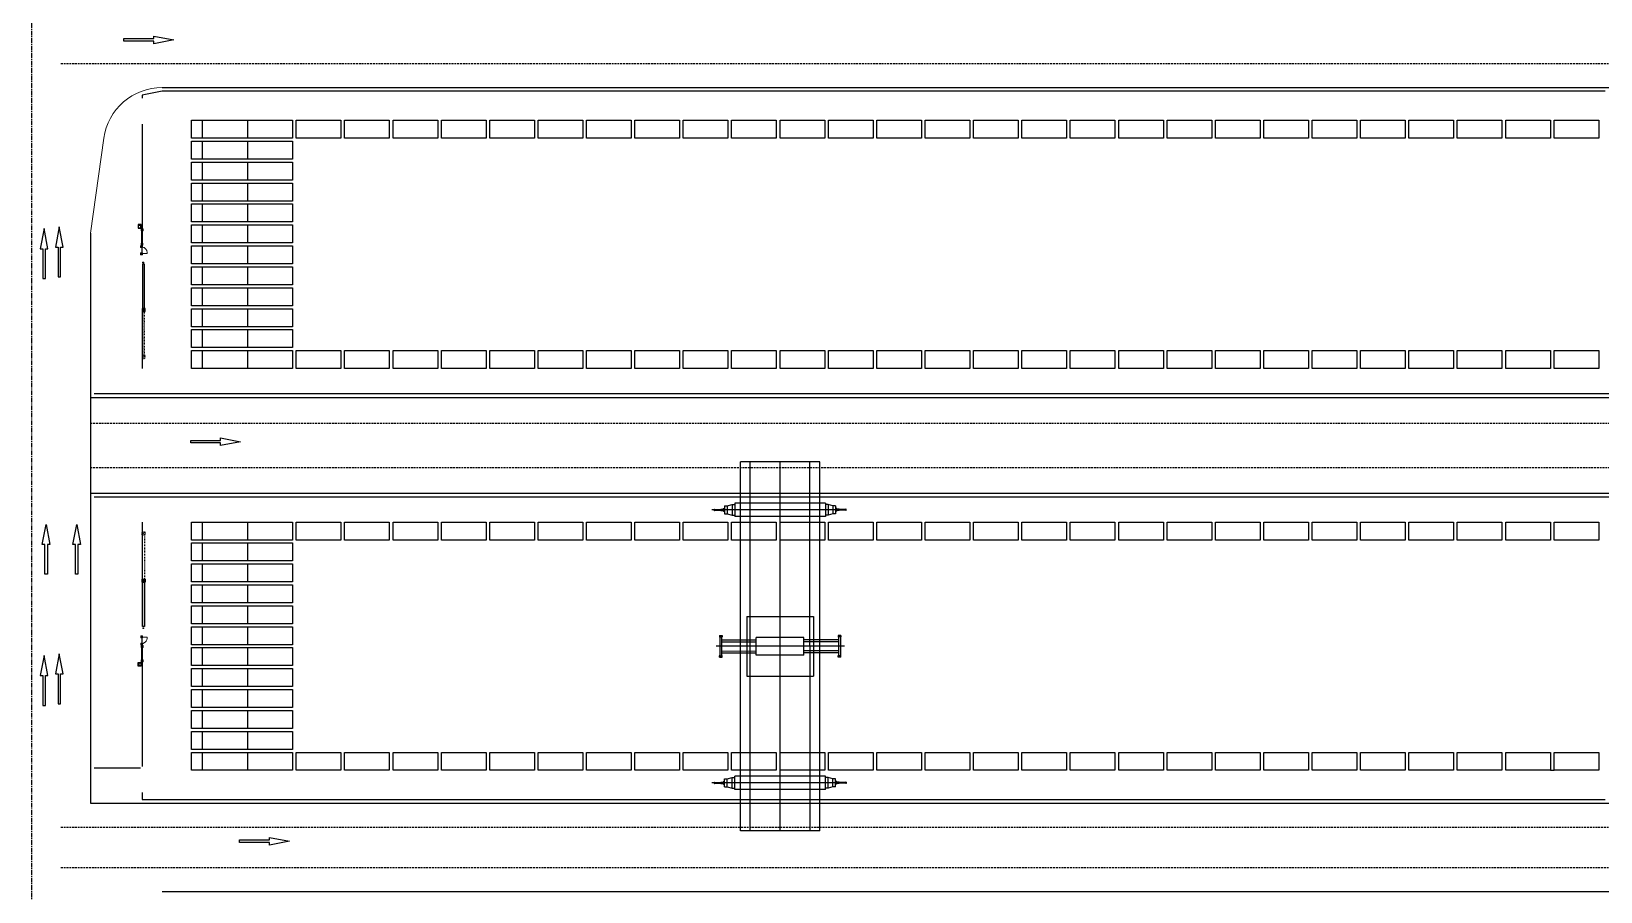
# Model space of a CAD drawing. Header units: millimetres. Extents: x -582 to 479, y -622 to 401.
# Drawn here: x -185.4 to 27.3, y -232.7 to -116.1 of the extents above; entities that cross this region are included whole.
import ezdxf

# ---------------------------------------------------------------- set-up
doc = ezdxf.new("R2010")
doc.units = ezdxf.units.MM
for name, pattern in [('CENTER', [50.8, 31.75, -6.35, 6.35, -6.35]), ('DASH', [0.35, 0.25, -0.1]), ('DASHED', [19.05, 12.7, -6.35]), ('HIDDEN2', [0.1875, 0.125, -0.0625])]:
    doc.linetypes.add(name, pattern=pattern)
for name, color, linetype in [('0000-佛渡-征地范围红线 核减后', 7, 'Continuous'), ('0001-佛渡-工艺-方案一-围网', 40, 'Continuous'), ('0001-佛渡-工艺-方案一-围网(内集卡一侧新增）', 40, 'Continuous'), ('0001-佛渡-工艺-方案一-设备', 40, 'Continuous'), ('0001-佛渡-平面-方案一 临时横二路', 6, 'Continuous'), ('0001-佛渡-平面-方案一道路中心线', 11, 'Continuous'), ('0001-佛渡-平面-方案一道路边界', 7, 'Continuous'), ('ECT', 1, 'Continuous'), ('ICT', 3, 'Continuous'), ('SLOT', 115, 'Continuous'), ('TX-箱区维修及人行门禁', 5, 'Continuous'), ('构造线', 131, 'Continuous')]:
    doc.layers.add(name, color=color, linetype=linetype)
doc.linetypes.add('FENCELINE2', pattern='A,0.25,-0.1,[132,ltypeshp.shx,S=0.1,R=0,X=-0.1,Y=0],-0.1,1', length=1.45)

# ---------------------------------------------------------------- blocks, each defined once
blk = doc.blocks.new('箱区维修人行通道及伸缩门')
h = blk.add_hatch(color=8)
h.dxf.hatch_style = 1
h.paths.add_polyline_path([(504133.76, 3299633.85), (504137.88, 3299629.48), (504137.69, 3299629.31), (504133.58, 3299633.68)])
h = blk.add_hatch(color=8)
h.dxf.hatch_style = 1
h.paths.add_polyline_path([(504137.64, 3299629.26), (504137.93, 3299629.53), (504138.2, 3299629.24), (504137.91, 3299628.97)])
at = {"color": 8}
for p, q in [((504138.2, 3299629.24, 0), (504137.64, 3299629.26, 0)), ((504137.91, 3299628.97, 0), (504137.93, 3299629.53, 0))]:
    blk.add_line(p, q, dxfattribs=at)
at = {"color": 8, "linetype": 'DASH', "ltscale": 0.1}
for p, q in [((504142.02, 3299624.6, 0), (504142.59, 3299624.58, 0)), ((504142.3, 3299624.31, 0), (504142.32, 3299624.87, 0))]:
    blk.add_line(p, q, dxfattribs=at)
at = {"color": 8, "elevation": 0}
for points in [[(504133.76, 3299633.85), (504137.88, 3299629.48), (504137.69, 3299629.31), (504133.58, 3299633.68)], [(504137.64, 3299629.26), (504137.93, 3299629.53), (504138.2, 3299629.24), (504137.91, 3299628.97)]]:
    blk.add_lwpolyline(points, close=True, dxfattribs=at)
at = {"color": 8, "linetype": 'DASH', "ltscale": 0.1, "elevation": 0}
for points in [[(504138.15, 3299629.19), (504142.26, 3299624.82), (504142.08, 3299624.65), (504137.97, 3299629.02)], [(504142.02, 3299624.6), (504142.32, 3299624.87), (504142.59, 3299624.58), (504142.3, 3299624.31)]]:
    blk.add_lwpolyline(points, close=True, dxfattribs=at)
blk = doc.blocks.new('YC')
at = {"color": 40, "extrusion": (0.019869, 3.07925e-06, 0.999803)}
for p, q in [((2952.72, -614.5, 0.27), (2952.72, -564.5, 0.27)), ((2963.46, -564.5, 0.06), (2952.72, -564.5, 0.27)), ((2954.03, -614.5, 0.25), (2954.03, -564.5, 0.25)), ((2958.09, -614.5, 0.17), (2958.09, -564.5, 0.17)), ((2962.15, -614.5, 0.09), (2962.14, -564.5, 0.09)), ((2963.46, -614.5, 0.06), (2963.46, -564.5, 0.06)), ((2967.11, -571, -0.01), (2948.84, -571, 0.35)), ((2949.08, -571, 0.35), (2949.15, -571, 0.34)), ((2949.14, -571.08, 0.34), (2949.14, -570.92, 0.34)), ((2949.14, -570.92, 0.34), (2949.18, -570.92, 0.34)), ((2949.14, -570.92, 0.34), (2949.14, -570.92, 0.34)), ((2949.14, -571.08, 0.34), (2949.14, -570.92, 0.34)), ((2949.14, -571.08, 0.34), (2949.18, -571.08, 0.34)), ((2949.14, -571.08, 0.34), (2949.14, -571.08, 0.34)), ((2949.18, -571.08, 0.34), (2949.18, -570.92, 0.34)), ((2949.18, -570.94, 0.34), (2950.16, -570.94, 0.32)), ((2949.18, -571.06, 0.34), (2950.16, -571.06, 0.32)), ((2950.07, -570.92, 0.33), (2950.08, -570.92, 0.33)), ((2950.07, -571.08, 0.33), (2950.07, -570.92, 0.33)), ((2950.07, -571.08, 0.33), (2950.08, -571.08, 0.33)), ((2950.08, -570.92, 0.33), (2950.12, -570.92, 0.32)), ((2950.08, -571.08, 0.33), (2950.08, -570.92, 0.33)), ((2950.08, -571.08, 0.33), (2950.12, -571.08, 0.32)), ((2950.12, -571.08, 0.32), (2950.12, -570.92, 0.32)), ((2950.16, -571.1, 0.32), (2950.16, -570.91, 0.32)), ((2950.29, -570.9, 0.32), (2950.41, -570.88, 0.32)), ((2950.29, -571.1, 0.32), (2950.29, -570.9, 0.32)), ((2950.29, -571.1, 0.32), (2950.41, -571.12, 0.32)), ((2950.37, -570.88, 0.32), (2950.46, -570.88, 0.32)), ((2950.37, -571.13, 0.32), (2950.46, -571.13, 0.32)), ((2950.38, -571.13, 0.32), (2950.47, -571.13, 0.32)), ((2950.4, -570.85, 0.32), (2950.39, -570.85, 0.32)), ((2950.39, -570.86, 0.32), (2950.39, -570.89, 0.32)), ((2950.4, -570.86, 0.32), (2950.39, -570.86, 0.32)), ((2950.4, -570.89, 0.32), (2950.39, -570.89, 0.32)), ((2950.4, -570.9, 0.32), (2950.39, -570.9, 0.32)), ((2950.4, -571.1, 0.32), (2950.39, -571.1, 0.32)), ((2950.4, -571.11, 0.32), (2950.39, -571.11, 0.32)), ((2950.39, -571.14, 0.32), (2950.39, -571.11, 0.32)), ((2950.4, -571.14, 0.32), (2950.39, -571.14, 0.32)), ((2950.4, -571.15, 0.32), (2950.39, -571.15, 0.32)), ((2950.4, -570.85, 0.32), (2950.4, -570.9, 0.32)), ((2950.41, -570.86, 0.32), (2950.4, -570.86, 0.32)), ((2950.41, -570.9, 0.32), (2950.4, -570.9, 0.32)), ((2950.4, -571.15, 0.32), (2950.4, -571.1, 0.32)), ((2950.41, -571.11, 0.32), (2950.4, -571.11, 0.32)), ((2950.41, -571.15, 0.32), (2950.4, -571.15, 0.32)), ((2950.41, -570.84, 0.32), (2950.41, -571, 0.32)), ((2950.41, -570.84, 0.32), (2950.43, -570.84, 0.32)), ((2950.41, -570.86, 0.32), (2950.41, -570.9, 0.32)), ((2950.41, -571.16, 0.32), (2950.41, -571, 0.32)), ((2950.41, -571.15, 0.32), (2950.41, -571.11, 0.32)), ((2950.41, -571.16, 0.32), (2950.43, -571.16, 0.32)), ((2950.43, -570.82, 0.32), (2950.47, -570.82, 0.32)), ((2950.43, -571.19, 0.32), (2950.43, -570.82, 0.32)), ((2950.43, -570.84, 0.32), (2950.43, -571, 0.32)), ((2950.43, -571.16, 0.32), (2950.43, -571, 0.32)), ((2950.43, -571.19, 0.32), (2950.47, -571.19, 0.32)), ((2950.47, -571.19, 0.32), (2950.47, -570.82, 0.32)), ((2950.57, -570.46, 0.32), (2950.93, -570.46, 0.31)), ((2950.57, -570.46, 0.32), (2950.57, -571.54, 0.32)), ((2950.57, -571.54, 0.32), (2950.93, -571.54, 0.31)), ((2950.93, -570.46, 0.31), (2951.58, -570.28, 0.3)), ((2950.93, -570.46, 0.31), (2950.93, -571.54, 0.31)), ((2950.93, -571.54, 0.31), (2951.58, -571.72, 0.3)), ((2951.58, -570.28, 0.3), (2951.94, -570.28, 0.29)), ((2951.58, -570.28, 0.3), (2951.58, -571.72, 0.3)), ((2951.58, -571.72, 0.3), (2951.94, -571.72, 0.29)), ((2964.23, -570.1, 0.04), (2951.94, -570.11, 0.29)), ((2951.94, -570.11, 0.29), (2951.94, -571.9, 0.29)), ((2964.23, -571.9, 0.04), (2951.94, -571.9, 0.29)), ((2964.23, -570.1, 0.04), (2964.23, -571.9, 0.04)), ((2964.59, -570.28, 0.04), (2964.23, -570.28, 0.04)), ((2964.59, -571.72, 0.04), (2964.23, -571.72, 0.04)), ((2965.25, -570.46, 0.02), (2964.59, -570.28, 0.04)), ((2964.59, -570.28, 0.04), (2964.59, -571.72, 0.04)), ((2965.25, -571.54, 0.02), (2964.59, -571.72, 0.04)), ((2965.6, -570.46, 0.02), (2965.25, -570.46, 0.02)), ((2965.25, -570.46, 0.02), (2965.25, -571.54, 0.02)), ((2965.6, -571.54, 0.02), (2965.25, -571.54, 0.02)), ((2965.6, -570.46, 0.02), (2965.6, -571.54, 0.02)), ((2965.74, -570.82, 0.01), (2965.71, -570.82, 0.01)), ((2965.71, -571.19, 0.01), (2965.71, -570.82, 0.01)), ((2965.79, -571.13, 0.01), (2965.71, -571.13, 0.01)), ((2965.74, -571.19, 0.01), (2965.71, -571.19, 0.01)), ((2965.8, -570.87, 0.01), (2965.72, -570.87, 0.01)), ((2965.8, -571.13, 0.01), (2965.72, -571.13, 0.01)), ((2965.74, -571.19, 0.01), (2965.74, -570.82, 0.01)), ((2965.74, -570.84, 0.01), (2965.74, -571, 0.01)), ((2965.77, -570.84, 0.01), (2965.74, -570.84, 0.01)), ((2965.74, -571.16, 0.01), (2965.74, -571, 0.01)), ((2965.77, -571.16, 0.01), (2965.74, -571.16, 0.01)), ((2965.77, -570.84, 0.01), (2965.77, -571, 0.01)), ((2965.77, -570.85, 0.01), (2965.77, -570.85, 0.01)), ((2965.77, -570.85, 0.01), (2965.77, -570.9, 0.01)), ((2965.77, -570.85, 0.01), (2965.79, -570.85, 0.01)), ((2965.77, -570.85, 0.01), (2965.77, -570.89, 0.01)), ((2965.77, -570.86, 0.01), (2965.79, -570.86, 0.01)), ((2965.88, -570.9, 0.01), (2965.77, -570.88, 0.01)), ((2965.77, -570.89, 0.01), (2965.77, -570.89, 0.01)), ((2965.77, -570.89, 0.01), (2965.79, -570.89, 0.01)), ((2965.77, -570.9, 0.01), (2965.79, -570.9, 0.01)), ((2965.77, -571.16, 0.01), (2965.77, -571, 0.01)), ((2965.77, -571.1, 0.01), (2965.79, -571.1, 0.01)), ((2965.77, -571.15, 0.01), (2965.77, -571.1, 0.01)), ((2965.88, -571.1, 0.01), (2965.77, -571.12, 0.01)), ((2965.77, -571.15, 0.01), (2965.77, -571.11, 0.01)), ((2965.77, -571.11, 0.01), (2965.79, -571.11, 0.01)), ((2965.77, -571.11, 0.01), (2965.77, -571.11, 0.01)), ((2965.77, -571.14, 0.01), (2965.79, -571.14, 0.01)), ((2965.77, -571.15, 0.01), (2965.79, -571.15, 0.01)), ((2965.77, -571.15, 0.01), (2965.77, -571.15, 0.01)), ((2965.79, -570.86, 0.01), (2965.79, -570.89, 0.01)), ((2965.79, -571.14, 0.01), (2965.79, -571.11, 0.01)), ((2965.88, -571.1, 0.01), (2965.88, -570.9, 0.01)), ((2966.02, -571.09, 0.01), (2966.02, -570.91, 0.01)), ((2967, -570.94, -0.01), (2966.02, -570.94, 0.01)), ((2967, -571.06, -0.01), (2966.02, -571.06, 0.01)), ((2966.06, -571.08, 0.01), (2966.06, -570.92, 0.01)), ((2966.1, -570.92, 0.01), (2966.06, -570.92, 0.01)), ((2966.1, -571.08, 0.01), (2966.06, -571.08, 0.01)), ((2966.1, -570.92, 0.01), (2966.1, -570.92, 0.01)), ((2966.1, -571.08, 0.01), (2966.1, -570.92, 0.01)), ((2966.1, -571.08, 0.01), (2966.1, -570.92, 0.01)), ((2966.1, -571.08, 0.01), (2966.1, -571.08, 0.01)), ((2967, -571.08, -0.01), (2967, -570.92, -0.01)), ((2967.03, -570.92, -0.01), (2967, -570.92, -0.01)), ((2967.03, -571.08, -0.01), (2967, -571.08, -0.01)), ((2967.04, -570.92, -0.01), (2967.03, -570.92, -0.01)), ((2967.03, -571.08, -0.01), (2967.03, -570.92, -0.01)), ((2967.04, -571.08, -0.01), (2967.03, -571.08, -0.01)), ((2967.04, -571.08, -0.01), (2967.04, -570.92, -0.01)), ((2953.57, -585.46, 0.26), (2953.57, -593.54, 0.26)), ((2953.57, -585.46, 0.26), (2962.6, -585.46, 0.08)), ((2962.6, -585.46, 0.08), (2962.6, -593.54, 0.08)), ((2949.86, -588.05, 0.33), (2950.22, -588.05, 0.32)), ((2949.86, -588.05, 0.33), (2949.86, -588.22, 0.33)), ((2949.86, -588.22, 0.33), (2949.91, -588.3, 0.33)), ((2949.91, -588.05, 0.33), (2949.91, -590.96, 0.33)), ((2949.91, -588.22, 0.33), (2950.17, -588.22, 0.32)), ((2950.17, -588.05, 0.32), (2950.17, -590.96, 0.32)), ((2950.22, -588.22, 0.32), (2950.17, -588.3, 0.32)), ((2950.17, -588.63, 0.32), (2954.87, -588.63, 0.23)), ((2950.17, -588.87, 0.32), (2954.87, -588.87, 0.23)), ((2950.22, -588.05, 0.32), (2950.22, -588.22, 0.32)), ((2954.87, -590.7, 0.23), (2954.87, -588.3, 0.23)), ((2961.31, -588.3, 0.1), (2954.87, -588.3, 0.23)), ((2961.31, -590.7, 0.1), (2961.31, -588.3, 0.1)), ((2966.01, -588.63, 0.01), (2961.31, -588.63, 0.1)), ((2966.01, -588.87, 0.01), (2961.31, -588.87, 0.1)), ((2966.32, -588.04, 0), (2965.96, -588.04, 0.01)), ((2965.96, -588.04, 0.01), (2965.96, -588.22, 0.01)), ((2965.96, -588.22, 0.01), (2966.01, -588.3, 0.01)), ((2966.01, -588.04, 0.01), (2966.01, -590.96, 0.01)), ((2966.27, -588.22, 0), (2966.01, -588.22, 0.01)), ((2966.27, -588.04, 0), (2966.27, -590.96, 0)), ((2966.32, -588.22, 0), (2966.27, -588.3, 0)), ((2966.32, -588.04, 0), (2966.32, -588.22, 0)), ((2966.83, -589.5, -0.01), (2949.42, -589.5, 0.34)), ((2949.86, -590.78, 0.33), (2949.91, -590.7, 0.33)), ((2949.86, -590.96, 0.33), (2949.86, -590.78, 0.33)), ((2949.86, -590.96, 0.33), (2950.22, -590.96, 0.32)), ((2949.91, -590.78, 0.33), (2950.17, -590.78, 0.32)), ((2950.17, -590.14, 0.32), (2954.87, -590.13, 0.23)), ((2950.17, -590.37, 0.32), (2954.87, -590.37, 0.23)), ((2950.22, -590.78, 0.32), (2950.17, -590.7, 0.32)), ((2950.22, -590.96, 0.32), (2950.22, -590.78, 0.32)), ((2963.04, -589.5, 0.07), (2953.14, -589.5, 0.26)), ((2961.31, -590.7, 0.1), (2954.87, -590.7, 0.23)), ((2966.01, -590.13, 0.01), (2961.31, -590.13, 0.1)), ((2966.01, -590.37, 0.01), (2961.31, -590.37, 0.1)), ((2965.96, -590.78, 0.01), (2966.01, -590.7, 0.01)), ((2965.96, -590.96, 0.01), (2965.96, -590.78, 0.01)), ((2966.32, -590.96, 0), (2965.96, -590.96, 0.01)), ((2966.27, -590.78, 0), (2966.01, -590.78, 0.01)), ((2966.32, -590.78, 0), (2966.27, -590.7, 0)), ((2966.32, -590.96, 0), (2966.32, -590.78, 0)), ((2953.57, -593.54, 0.26), (2962.6, -593.54, 0.08)), ((2967.11, -608, -0.01), (2948.84, -608, 0.35)), ((2949.09, -608, 0.35), (2949.16, -608, 0.34)), ((2949.14, -607.92, 0.34), (2949.14, -608.08, 0.34)), ((2949.14, -607.92, 0.34), (2949.15, -607.92, 0.34)), ((2949.14, -608.08, 0.34), (2949.15, -608.08, 0.34)), ((2949.15, -607.92, 0.34), (2949.18, -607.92, 0.34)), ((2949.15, -607.92, 0.34), (2949.15, -608.08, 0.34)), ((2949.15, -608.08, 0.34), (2949.18, -608.08, 0.34)), ((2949.18, -607.92, 0.34), (2949.18, -608.08, 0.34)), ((2949.18, -607.94, 0.34), (2950.16, -607.94, 0.32)), ((2949.18, -608.06, 0.34), (2950.16, -608.06, 0.32)), ((2950.08, -607.92, 0.33), (2950.12, -607.92, 0.32)), ((2950.08, -607.92, 0.33), (2950.08, -607.92, 0.33)), ((2950.08, -607.92, 0.33), (2950.08, -608.08, 0.33)), ((2950.08, -607.92, 0.33), (2950.08, -608.08, 0.33)), ((2950.08, -608.08, 0.33), (2950.12, -608.08, 0.32)), ((2950.08, -608.08, 0.33), (2950.08, -608.08, 0.33)), ((2950.12, -607.92, 0.32), (2950.12, -608.08, 0.32)), ((2950.16, -607.91, 0.32), (2950.16, -608.1, 0.32)), ((2950.3, -607.9, 0.32), (2950.41, -607.88, 0.32)), ((2950.3, -607.9, 0.32), (2950.3, -608.1, 0.32)), ((2950.3, -608.1, 0.32), (2950.41, -608.12, 0.32)), ((2950.38, -607.88, 0.32), (2950.46, -607.88, 0.32)), ((2950.38, -608.13, 0.32), (2950.46, -608.13, 0.32)), ((2950.41, -607.85, 0.32), (2950.39, -607.85, 0.32)), ((2950.41, -607.86, 0.32), (2950.39, -607.86, 0.32)), ((2950.39, -607.86, 0.32), (2950.39, -607.89, 0.32)), ((2950.39, -607.88, 0.32), (2950.47, -607.88, 0.32)), ((2950.41, -607.89, 0.32), (2950.39, -607.89, 0.32)), ((2950.41, -607.9, 0.32), (2950.39, -607.9, 0.32)), ((2950.41, -608.1, 0.32), (2950.39, -608.1, 0.32)), ((2950.39, -608.14, 0.32), (2950.39, -608.11, 0.32)), ((2950.41, -608.11, 0.32), (2950.39, -608.11, 0.32)), ((2950.41, -608.14, 0.32), (2950.39, -608.14, 0.32)), ((2950.41, -608.15, 0.32), (2950.39, -608.15, 0.32)), ((2950.41, -607.84, 0.32), (2950.43, -607.84, 0.32)), ((2950.41, -607.84, 0.32), (2950.41, -608, 0.32)), ((2950.41, -607.85, 0.32), (2950.41, -607.9, 0.32)), ((2950.41, -607.86, 0.32), (2950.41, -607.9, 0.32)), ((2950.41, -607.86, 0.32), (2950.41, -607.86, 0.32)), ((2950.41, -607.9, 0.32), (2950.41, -607.9, 0.32)), ((2950.41, -608.16, 0.32), (2950.41, -608, 0.32)), ((2950.41, -608.15, 0.32), (2950.41, -608.1, 0.32)), ((2950.41, -608.11, 0.32), (2950.41, -608.11, 0.32)), ((2950.41, -608.15, 0.32), (2950.41, -608.11, 0.32)), ((2950.41, -608.15, 0.32), (2950.41, -608.15, 0.32)), ((2950.41, -608.16, 0.32), (2950.43, -608.16, 0.32)), ((2950.43, -607.82, 0.32), (2950.47, -607.82, 0.32)), ((2950.43, -607.82, 0.32), (2950.43, -608.19, 0.32)), ((2950.43, -607.84, 0.32), (2950.43, -608, 0.32)), ((2950.43, -608.16, 0.32), (2950.43, -608, 0.32)), ((2950.43, -608.19, 0.32), (2950.47, -608.19, 0.32)), ((2950.47, -607.82, 0.32), (2950.47, -608.19, 0.32)), ((2950.57, -607.46, 0.32), (2950.93, -607.46, 0.31)), ((2950.57, -608.54, 0.32), (2950.57, -607.46, 0.32)), ((2950.93, -607.46, 0.31), (2951.59, -607.28, 0.3)), ((2950.93, -608.54, 0.31), (2950.93, -607.46, 0.31)), ((2951.59, -607.28, 0.3), (2951.94, -607.28, 0.29)), ((2951.59, -608.72, 0.3), (2951.59, -607.28, 0.3)), ((2964.24, -607.1, 0.04), (2951.94, -607.11, 0.29)), ((2951.94, -608.9, 0.29), (2951.94, -607.11, 0.29)), ((2964.24, -608.9, 0.04), (2964.24, -607.1, 0.04)), ((2964.59, -607.28, 0.04), (2964.24, -607.28, 0.04)), ((2965.25, -607.46, 0.02), (2964.59, -607.28, 0.04)), ((2964.59, -608.72, 0.04), (2964.59, -607.28, 0.04)), ((2965.61, -607.46, 0.02), (2965.25, -607.46, 0.02)), ((2965.25, -608.54, 0.02), (2965.25, -607.46, 0.02)), ((2965.61, -608.54, 0.02), (2965.61, -607.46, 0.02)), ((2965.75, -607.82, 0.01), (2965.71, -607.82, 0.01)), ((2965.71, -607.82, 0.01), (2965.71, -608.19, 0.01)), ((2965.79, -607.87, 0.01), (2965.71, -607.87, 0.01)), ((2965.75, -608.19, 0.01), (2965.71, -608.19, 0.01)), ((2965.8, -607.87, 0.01), (2965.72, -607.87, 0.01)), ((2965.8, -608.13, 0.01), (2965.72, -608.13, 0.01)), ((2965.75, -607.82, 0.01), (2965.75, -608.19, 0.01)), ((2965.77, -607.84, 0.01), (2965.75, -607.84, 0.01)), ((2965.75, -607.84, 0.01), (2965.75, -608, 0.01)), ((2965.75, -608.16, 0.01), (2965.75, -608, 0.01)), ((2965.77, -608.16, 0.01), (2965.75, -608.16, 0.01)), ((2965.77, -607.84, 0.01), (2965.77, -608, 0.01)), ((2965.77, -607.85, 0.01), (2965.77, -607.89, 0.01)), ((2965.77, -607.85, 0.01), (2965.79, -607.85, 0.01)), ((2965.77, -607.85, 0.01), (2965.77, -607.9, 0.01)), ((2965.77, -607.85, 0.01), (2965.77, -607.85, 0.01)), ((2965.77, -607.86, 0.01), (2965.79, -607.86, 0.01)), ((2965.88, -607.9, 0.01), (2965.77, -607.88, 0.01)), ((2965.77, -607.89, 0.01), (2965.79, -607.89, 0.01)), ((2965.77, -607.89, 0.01), (2965.77, -607.89, 0.01)), ((2965.77, -607.9, 0.01), (2965.79, -607.9, 0.01)), ((2965.77, -608.16, 0.01), (2965.77, -608, 0.01)), ((2965.77, -608.15, 0.01), (2965.77, -608.1, 0.01)), ((2965.77, -608.1, 0.01), (2965.79, -608.1, 0.01)), ((2965.88, -608.1, 0.01), (2965.77, -608.12, 0.01)), ((2965.77, -608.11, 0.01), (2965.77, -608.11, 0.01)), ((2965.77, -608.11, 0.01), (2965.79, -608.11, 0.01)), ((2965.77, -608.15, 0.01), (2965.77, -608.11, 0.01)), ((2965.77, -608.14, 0.01), (2965.79, -608.14, 0.01)), ((2965.77, -608.15, 0.01), (2965.77, -608.15, 0.01)), ((2965.77, -608.15, 0.01), (2965.79, -608.15, 0.01)), ((2965.79, -607.86, 0.01), (2965.79, -607.89, 0.01)), ((2965.79, -608.14, 0.01), (2965.79, -608.11, 0.01)), ((2965.88, -607.9, 0.01), (2965.88, -608.1, 0.01)), ((2966.02, -607.91, 0.01), (2966.02, -608.09, 0.01)), ((2967, -607.94, -0.01), (2966.02, -607.94, 0.01)), ((2967, -608.06, -0.01), (2966.02, -608.06, 0.01)), ((2966.06, -607.92, 0.01), (2966.06, -608.08, 0.01)), ((2966.1, -607.92, 0.01), (2966.06, -607.92, 0.01)), ((2966.1, -608.08, 0.01), (2966.06, -608.08, 0.01)), ((2966.1, -607.92, 0.01), (2966.1, -607.92, 0.01)), ((2966.1, -607.92, 0.01), (2966.1, -608.08, 0.01)), ((2966.1, -607.92, 0.01), (2966.1, -608.08, 0.01)), ((2966.1, -608.08, 0.01), (2966.1, -608.08, 0.01)), ((2967, -607.92, -0.01), (2967, -608.08, -0.01)), ((2967.03, -607.92, -0.01), (2967, -607.92, -0.01)), ((2967.03, -608.08, -0.01), (2967, -608.08, -0.01)), ((2967.04, -607.92, -0.01), (2967.03, -607.92, -0.01)), ((2967.03, -607.92, -0.01), (2967.03, -608.08, -0.01)), ((2967.04, -608.08, -0.01), (2967.03, -608.08, -0.01)), ((2967.04, -607.92, -0.01), (2967.04, -608.08, -0.01)), ((2950.57, -608.54, 0.32), (2950.93, -608.54, 0.31)), ((2950.93, -608.54, 0.31), (2951.59, -608.72, 0.3)), ((2951.59, -608.72, 0.3), (2951.94, -608.72, 0.29)), ((2964.24, -608.9, 0.04), (2951.94, -608.9, 0.29)), ((2964.59, -608.72, 0.04), (2964.24, -608.72, 0.04)), ((2965.25, -608.54, 0.02), (2964.59, -608.72, 0.04)), ((2965.61, -608.54, 0.02), (2965.25, -608.54, 0.02)), ((2963.46, -614.5, 0.06), (2952.72, -614.5, 0.27))]:
    blk.add_line(p, q, dxfattribs=at)
at = {"color": 40, "linetype": 'ByBlock', "extrusion": (0.019869, 3.07925e-06, 0.999803)}
for p, q in [((2950.16, -570.91, 0.32), (2950.29, -570.91, 0.32)), ((2950.16, -571.1, 0.32), (2950.29, -571.1, 0.32)), ((2966.02, -570.91, 0.01), (2965.88, -570.91, 0.01)), ((2966.02, -571.09, 0.01), (2965.88, -571.09, 0.01)), ((2950.16, -607.91, 0.32), (2950.3, -607.91, 0.32)), ((2950.16, -608.1, 0.32), (2950.3, -608.1, 0.32)), ((2966.02, -607.91, 0.01), (2965.88, -607.91, 0.01)), ((2966.02, -608.09, 0.01), (2965.88, -608.09, 0.01))]:
    blk.add_line(p, q, dxfattribs=at)
at = {"color": 40, "linetype": 'Continuous', "extrusion": (0.019869, 3.07925e-06, 0.999803)}
for p, q in [((2950.47, -570.82, 0.32), (2950.58, -570.82, 0.32)), ((2950.47, -570.84, 0.32), (2950.58, -570.84, 0.32)), ((2950.47, -571.16, 0.32), (2950.58, -571.16, 0.32)), ((2950.47, -571.18, 0.32), (2950.58, -571.18, 0.32)), ((2965.71, -570.82, 0.01), (2965.6, -570.82, 0.02)), ((2965.71, -570.84, 0.01), (2965.6, -570.84, 0.02)), ((2965.71, -571.16, 0.01), (2965.6, -571.16, 0.02)), ((2965.71, -571.18, 0.01), (2965.6, -571.18, 0.02)), ((2950.47, -607.82, 0.32), (2950.58, -607.82, 0.32)), ((2950.47, -607.84, 0.32), (2950.58, -607.84, 0.32)), ((2950.47, -608.16, 0.32), (2950.58, -608.16, 0.32)), ((2950.47, -608.18, 0.32), (2950.58, -608.18, 0.32)), ((2965.71, -607.82, 0.01), (2965.6, -607.82, 0.02)), ((2965.71, -607.84, 0.01), (2965.6, -607.84, 0.02)), ((2965.71, -608.16, 0.01), (2965.6, -608.16, 0.02)), ((2965.71, -608.18, 0.01), (2965.6, -608.18, 0.02))]:
    blk.add_line(p, q, dxfattribs=at)
at = {"color": 40, "extrusion": (-0.019869, -3.07925e-06, -0.999803)}
for centre, major_axis, start_param, end_param in [((2950.4, -570.86, 0.32), (-0.00843, -0.00844, 0.00017), 0.2618, 1.308997), ((2950.43, -570.88, 0.32), (-0.032, 0.032, 0.0006), -1.051761, -0.519035), ((2950.4, -570.89, 0.32), (-0.00843, 0.00843, 0.00017), -1.308997, -0.261799), ((2950.4, -571.11, 0.32), (-0.00843, 0.00843, 0.00017), -1.308997, -0.261799), ((2950.43, -571.13, 0.32), (-0.032, 0.032, 0.0006), -1.051761, -0.519035), ((2950.4, -571.14, 0.32), (-0.00843, 0.00843, 0.00017), -1.308997, -0.261799), ((2965.78, -570.86, 0.01), (-0.00843, 0.00843, 0.00017), 1.832596, 2.879794), ((2965.74, -570.87, 0.01), (-0.032, -0.032, 0.0006), 3.660628, 4.193354), ((2965.78, -570.89, 0.01), (-0.00843, 0.00843, 0.00017), 1.832596, 2.879793), ((2965.78, -571.11, 0.01), (-0.00843, -0.00844, 0.00017), 3.403392, 4.45059), ((2965.74, -571.13, 0.01), (-0.032, -0.032, 0.0006), 3.660628, 4.193354), ((2965.78, -571.14, 0.01), (-0.00843, 0.00843, 0.00017), 1.832596, 2.879794), ((2950.4, -607.86, 0.32), (-0.00843, 0.00843, 0.00017), -1.308997, -0.261799), ((2950.44, -607.88, 0.32), (-0.032, 0.032, 0.0006), -1.051761, -0.519035), ((2950.4, -607.89, 0.32), (-0.00843, 0.00843, 0.00017), -1.308997, -0.261799), ((2950.4, -608.11, 0.32), (-0.00843, 0.00843, 0.00017), -1.308997, -0.261799), ((2950.44, -608.13, 0.32), (-0.032, 0.032, 0.0006), -1.051761, -0.519035), ((2950.4, -608.14, 0.32), (-0.00843, 0.00843, 0.00017), -1.308997, -0.261799), ((2965.78, -607.86, 0.01), (-0.00843, 0.00843, 0.00017), 1.832596, 2.879793), ((2965.75, -607.87, 0.01), (-0.032, -0.032, 0.0006), 3.660628, 4.193354), ((2965.78, -607.89, 0.01), (-0.00843, -0.00844, 0.00017), 3.403392, 4.45059), ((2965.78, -608.11, 0.01), (-0.00843, 0.00843, 0.00017), 1.832596, 2.879793), ((2965.75, -608.13, 0.01), (-0.032, -0.032, 0.0006), 3.660628, 4.193354), ((2965.78, -608.14, 0.01), (-0.00843, 0.00843, 0.00017), 1.832596, 2.879793)]:
    blk.add_ellipse(centre, major_axis=major_axis, ratio=1, start_param=start_param, end_param=end_param, dxfattribs=at)
blk = doc.blocks.new('双侧道闸')
at = {"color": 8, "linetype": 'Continuous', "lineweight": 25}
for p, q in [((0.45, -14.31), (0.19, -14.31)), ((0.19, -14.31), (0.19, -14.31)), ((0.19, -14.68), (0.19, -14.31)), ((0.19, -14.68), (0.19, -14.69)), ((0.45, -14.69), (0.19, -14.69)), ((0.24, -14.31), (0.24, -14.29)), ((0.24, -14.29), (0.37, -14.29)), ((0.37, -14.29), (0.37, -14.31)), ((0.47, -14.31), (0.45, -14.31)), ((0.47, -14.69), (0.45, -14.69)), ((0.47, -14.31), (0.47, -14.31)), ((0.47, -14.68), (0.47, -14.31)), ((0.47, -14.68), (0.47, -14.69))]:
    blk.add_line(p, q, dxfattribs=at)
at = {"color": 8, "lineweight": 15}
for points in [[(0.13, -15.09), (0.13, -14.84), (-0.12, -14.84), (-0.12, -15.09)], [(-0.06, -17.02), (-0.06, -14.84), (0.09, -14.84), (0.09, -17.02)], [(0.14, -17.02), (0.14, -16.77), (-0.11, -16.77), (-0.11, -17.02)], [(-0.03, -16.82), (0.05, -16.82), (0.05, -16.98), (-0.03, -16.98)], [(0.2, -17.37), (0.2, -17.12), (-0.05, -17.12), (-0.05, -17.37)], [(0.2, -17.37), (0.2, -17.12), (-0.05, -17.12), (-0.05, -17.37)], [(0.2, -18.09), (0.2, -18.34), (-0.05, -18.34), (-0.05, -18.09)], [(0.2, -18.09), (0.2, -18.34), (-0.05, -18.34), (-0.05, -18.09)], [(-0.23, -19.42), (-0.23, -19.34), (-0.07, -19.34), (-0.07, -19.42)]]:
    blk.add_lwpolyline(points, close=True, dxfattribs=at)
at = {"color": 8}
blk.add_lwpolyline([(0.13, -14.74), (0.13, -14.24), (0.53, -14.24), (0.53, -14.74)], close=True, dxfattribs=at)
at = {"color": 8, "linetype": 'HIDDEN2', "lineweight": 15, "ltscale": 20}
blk.add_lwpolyline([(0.05, -18.18), (0.05, -18.17), (-0.69, -18.17), (-0.69, -18.18)], close=True, dxfattribs=at)
blk.add_arc((0.15, -18.12), 0.844, 96.7046, 183.5614, dxfattribs=at)
at = {"layer": '构造线', "color": 8, "lineweight": 9}
for p, q in [((0, -18.14), (0, -17.29)), ((0, -18.14), (0, -17.29)), ((0.06, -18.14), (0.06, -17.29)), ((0.06, -18.14), (0.06, -17.29))]:
    blk.add_line(p, q, dxfattribs=at)
for points in [[(0, -17.27), (0, -17.14, -0.414214), (0.01, -17.13), (0.14, -17.13, -0.414214), (0.15, -17.14), (0.15, -17.27, -0.414214), (0.14, -17.28), (0.01, -17.28, -0.414214)], [(0, -17.27), (0, -17.14, -0.414214), (0.01, -17.13), (0.14, -17.13, -0.414214), (0.15, -17.14), (0.15, -17.27, -0.414214), (0.14, -17.28), (0.01, -17.28, -0.414214)], [(0, -18.19), (0, -18.32, 0.414214), (0.01, -18.33), (0.14, -18.33, 0.414214), (0.15, -18.32), (0.15, -18.19, 0.414214), (0.14, -18.18), (0.01, -18.18, 0.414214)], [(0, -18.19), (0, -18.32, 0.414214), (0.01, -18.33), (0.14, -18.33, 0.414214), (0.15, -18.32), (0.15, -18.19, 0.414214), (0.14, -18.18), (0.01, -18.18, 0.414214)]]:
    blk.add_lwpolyline(points, format="xyb", close=True, dxfattribs=at)
for points in [[(0, -17.29), (0, -17.34), (0.06, -17.34), (0.06, -17.29)], [(0, -17.29), (0, -17.34), (0.06, -17.34), (0.06, -17.29)], [(0, -18.08), (0, -18.14), (0.06, -18.14), (0.06, -18.08)], [(0, -18.08), (0, -18.14), (0.06, -18.14), (0.06, -18.08)]]:
    blk.add_lwpolyline(points, close=True, dxfattribs=at)

msp = doc.modelspace()

# ---------------------------------------------------------------- linework, layer by layer
at = {"layer": '0000-佛渡-征地范围红线 核减后', "color": 0}
msp.add_line((20.48, -216.25), (20.98, -216.25), dxfattribs=at)
at = {"layer": '0001-佛渡-工艺-方案一-围网', "linetype": 'FENCELINE2', "ltscale": 0.25}
msp.add_line((-170.63, -215.95), (-176.93, -215.95), dxfattribs=at)
at = {"layer": '0001-佛渡-工艺-方案一-围网', "linetype": 'FENCELINE2', "ltscale": 0.25, "flags": 128}
for points in [[(27.92, -124.2), (-167.7, -124.2), (-170.43, -124.75), (-170.43, -125.15)], [(-170.43, -128.65), (-170.43, -142.87)], [(-170.43, -153.65), (-170.43, -161.8)], [(-170.43, -182.6), (-170.43, -190.75)], [(-170.43, -201.53), (-170.43, -215.75)], [(-170.43, -219.25), (-170.43, -220.2), (27.92, -220.2)]]:
    msp.add_lwpolyline(points, dxfattribs=at)
at = {"layer": '0001-佛渡-工艺-方案一-围网(内集卡一侧新增）', "linetype": 'FENCELINE2', "ltscale": 0.25}
for p, q in [((-176.93, -165.2), (238.07, -165.2)), ((-176.93, -179.2), (238.07, -179.2))]:
    msp.add_line(p, q, dxfattribs=at)
at = {"layer": '0001-佛渡-平面-方案一 临时横二路', "color": 11, "linetype": 'CENTER', "ltscale": 0.02}
msp.add_line((-185.43, -65.2), (-185.43, -326.95), dxfattribs=at)
at = {"layer": '0001-佛渡-平面-方案一道路中心线', "color": 11, "linetype": 'DASHED', "ltscale": 0.02}
for p, q in [((-181.43, -120.45), (242.57, -120.45)), ((-177.43, -169.2), (238.57, -169.2)), ((-177.43, -175.2), (238.57, -175.2)), ((-181.43, -223.95), (242.57, -223.95)), ((-181.43, -229.45), (242.57, -229.45))]:
    msp.add_line(p, q, dxfattribs=at)
at = {"layer": '0001-佛渡-平面-方案一道路边界', "color": 7}
for p, q in [((-167.7, -123.7), (228.84, -123.7)), ((-177.43, -165.7), (238.57, -165.7)), ((-177.43, -178.7), (238.57, -178.7)), ((-177.43, -220.7), (238.57, -220.7)), ((-167.7, -232.7), (228.84, -232.7))]:
    msp.add_line(p, q, dxfattribs=at)
at = {"layer": '0001-佛渡-平面-方案一道路边界', "lineweight": 5}
msp.add_line((-177.43, -143.45), (-175.62, -130.58), dxfattribs=at)
at = {"layer": '0001-佛渡-平面-方案一道路边界'}
msp.add_line((-177.43, -143.45), (-177.43, -220.7), dxfattribs=at)
at = {"layer": '0001-佛渡-平面-方案一道路边界', "lineweight": 5}
msp.add_arc((-167.7, -131.7), 8, 90, 172, dxfattribs=at)
at = {"layer": 'ECT', "color": 1}
for points in [[(-172.88, -117.08), (-168.83, -117.08), (-168.83, -116.74), (-166.11, -117.26), (-168.84, -117.77), (-168.84, -117.42), (-172.88, -117.42), (-172.88, -117.08)], [(-183.54, -149.6), (-183.54, -145.55), (-183.2, -145.55), (-183.72, -142.83), (-184.23, -145.56), (-183.88, -145.56), (-183.88, -149.6), (-183.54, -149.6)], [(-181.47, -149.38), (-181.47, -145.33), (-181.13, -145.33), (-181.65, -142.61), (-182.16, -145.34), (-181.81, -145.34), (-181.81, -149.38), (-181.47, -149.38)], [(-183.62, -189.69), (-183.62, -185.64), (-183.96, -185.64), (-183.44, -182.92), (-182.93, -185.65), (-183.27, -185.65), (-183.27, -189.69), (-183.62, -189.69)], [(-179.46, -189.69), (-179.46, -185.64), (-179.8, -185.64), (-179.28, -182.92), (-178.77, -185.65), (-179.12, -185.65), (-179.12, -189.69), (-179.46, -189.69)], [(-183.54, -207.45), (-183.54, -203.41), (-183.2, -203.41), (-183.72, -200.69), (-184.23, -203.42), (-183.88, -203.42), (-183.88, -207.45), (-183.54, -207.45)], [(-181.47, -207.23), (-181.47, -203.19), (-181.13, -203.19), (-181.65, -200.46), (-182.16, -203.2), (-181.81, -203.2), (-181.81, -207.23), (-181.47, -207.23)], [(-157.21, -225.7), (-153.17, -225.7), (-153.17, -225.36), (-150.44, -225.87), (-153.17, -226.38), (-153.17, -226.04), (-157.21, -226.04), (-157.21, -225.7)]]:
    msp.add_lwpolyline(points, dxfattribs=at)
at = {"layer": 'ICT', "color": 3}
msp.add_lwpolyline([(-163.84, -171.53), (-159.79, -171.53), (-159.79, -171.19), (-157.07, -171.71), (-159.8, -172.22), (-159.8, -171.88), (-163.84, -171.88), (-163.84, -171.53)], dxfattribs=at)
at = {"layer": 'SLOT', "color": 115, "flags": 128}
for points in [[(-163.74, -128.14), (-150.03, -128.14), (-150.03, -130.58), (-163.74, -130.58)], [(-162.22, -128.14), (-150.03, -128.14), (-150.03, -130.58), (-162.22, -130.58)], [(-156.09, -128.14), (-150.03, -128.14), (-150.03, -130.58), (-156.09, -130.58)], [(-149.53, -128.14), (-143.47, -128.14), (-143.47, -130.58), (-149.53, -130.58)], [(-142.97, -128.14), (-136.91, -128.14), (-136.91, -130.58), (-142.97, -130.58)], [(-136.41, -128.14), (-130.35, -128.14), (-130.35, -130.58), (-136.41, -130.58)], [(-129.85, -128.14), (-123.8, -128.14), (-123.8, -130.58), (-129.85, -130.58)], [(-123.3, -128.14), (-117.24, -128.14), (-117.24, -130.58), (-123.3, -130.58)], [(-116.74, -128.14), (-110.68, -128.14), (-110.68, -130.58), (-116.74, -130.58)], [(-110.18, -128.14), (-104.12, -128.14), (-104.12, -130.58), (-110.18, -130.58)], [(-103.62, -128.14), (-97.56, -128.14), (-97.56, -130.58), (-103.62, -130.58)], [(-97.06, -128.14), (-91.01, -128.14), (-91.01, -130.58), (-97.06, -130.58)], [(-90.51, -128.14), (-84.45, -128.14), (-84.45, -130.58), (-90.51, -130.58)], [(-83.95, -128.14), (-77.89, -128.14), (-77.89, -130.58), (-83.95, -130.58)], [(-77.39, -128.14), (-71.33, -128.14), (-71.33, -130.58), (-77.39, -130.58)], [(-70.83, -128.14), (-64.77, -128.14), (-64.77, -130.58), (-70.83, -130.58)], [(-64.27, -128.14), (-58.22, -128.14), (-58.22, -130.58), (-64.27, -130.58)], [(-57.72, -128.14), (-51.66, -128.14), (-51.66, -130.58), (-57.72, -130.58)], [(-51.16, -128.14), (-45.1, -128.14), (-45.1, -130.58), (-51.16, -130.58)], [(-44.6, -128.14), (-38.54, -128.14), (-38.54, -130.58), (-44.6, -130.58)], [(-38.04, -128.14), (-31.98, -128.14), (-31.98, -130.58), (-38.04, -130.58)], [(-31.48, -128.14), (-25.43, -128.14), (-25.43, -130.58), (-31.48, -130.58)], [(-24.93, -128.14), (-18.87, -128.14), (-18.87, -130.58), (-24.93, -130.58)], [(-18.37, -128.14), (-12.31, -128.14), (-12.31, -130.58), (-18.37, -130.58)], [(-11.81, -128.14), (-5.75, -128.14), (-5.75, -130.58), (-11.81, -130.58)], [(-5.25, -128.14), (0.81, -128.14), (0.81, -130.58), (-5.25, -130.58)], [(1.31, -128.14), (7.36, -128.14), (7.36, -130.58), (1.31, -130.58)], [(7.86, -128.14), (13.92, -128.14), (13.92, -130.58), (7.86, -130.58)], [(14.42, -128.14), (20.48, -128.14), (20.48, -130.58), (14.42, -130.58)], [(20.98, -128.14), (27.04, -128.14), (27.04, -130.58), (20.98, -130.58)], [(-163.74, -130.98), (-150.03, -130.98), (-150.03, -133.42), (-163.74, -133.42)], [(-162.22, -130.98), (-150.03, -130.98), (-150.03, -133.42), (-162.22, -133.42)], [(-156.09, -130.98), (-150.03, -130.98), (-150.03, -133.42), (-156.09, -133.42)], [(-163.74, -133.82), (-150.03, -133.82), (-150.03, -136.26), (-163.74, -136.26)], [(-162.22, -133.82), (-150.03, -133.82), (-150.03, -136.26), (-162.22, -136.26)], [(-156.09, -133.82), (-150.03, -133.82), (-150.03, -136.26), (-156.09, -136.26)], [(-163.74, -136.66), (-150.03, -136.66), (-150.03, -139.09), (-163.74, -139.09)], [(-162.22, -136.66), (-150.03, -136.66), (-150.03, -139.09), (-162.22, -139.09)], [(-156.09, -136.66), (-150.03, -136.66), (-150.03, -139.09), (-156.09, -139.09)], [(-163.74, -139.49), (-150.03, -139.49), (-150.03, -141.93), (-163.74, -141.93)], [(-162.22, -139.49), (-150.03, -139.49), (-150.03, -141.93), (-162.22, -141.93)], [(-156.09, -139.49), (-150.03, -139.49), (-150.03, -141.93), (-156.09, -141.93)], [(-163.74, -142.33), (-150.03, -142.33), (-150.03, -144.77), (-163.74, -144.77)], [(-162.22, -142.33), (-150.03, -142.33), (-150.03, -144.77), (-162.22, -144.77)], [(-156.09, -142.33), (-150.03, -142.33), (-150.03, -144.77), (-156.09, -144.77)], [(-163.74, -145.17), (-150.03, -145.17), (-150.03, -147.61), (-163.74, -147.61)], [(-162.22, -145.17), (-150.03, -145.17), (-150.03, -147.61), (-162.22, -147.61)], [(-156.09, -145.17), (-150.03, -145.17), (-150.03, -147.61), (-156.09, -147.61)], [(-163.74, -148.01), (-150.03, -148.01), (-150.03, -150.45), (-163.74, -150.45)], [(-162.22, -148.01), (-150.03, -148.01), (-150.03, -150.45), (-162.22, -150.45)], [(-156.09, -148.01), (-150.03, -148.01), (-150.03, -150.45), (-156.09, -150.45)], [(-163.74, -150.85), (-150.03, -150.85), (-150.03, -153.28), (-163.74, -153.28)], [(-162.22, -150.85), (-150.03, -150.85), (-150.03, -153.28), (-162.22, -153.28)], [(-156.09, -150.85), (-150.03, -150.85), (-150.03, -153.28), (-156.09, -153.28)], [(-163.74, -153.68), (-150.03, -153.68), (-150.03, -156.12), (-163.74, -156.12)], [(-162.22, -153.68), (-150.03, -153.68), (-150.03, -156.12), (-162.22, -156.12)], [(-156.09, -153.68), (-150.03, -153.68), (-150.03, -156.12), (-156.09, -156.12)], [(-163.74, -156.52), (-150.03, -156.52), (-150.03, -158.96), (-163.74, -158.96)], [(-162.22, -156.52), (-150.03, -156.52), (-150.03, -158.96), (-162.22, -158.96)], [(-156.09, -156.52), (-150.03, -156.52), (-150.03, -158.96), (-156.09, -158.96)], [(-163.74, -159.36), (-150.03, -159.36), (-150.03, -161.8), (-163.74, -161.8)], [(-162.22, -159.36), (-150.03, -159.36), (-150.03, -161.8), (-162.22, -161.8)], [(-156.09, -159.36), (-150.03, -159.36), (-150.03, -161.8), (-156.09, -161.8)], [(-149.53, -159.36), (-143.47, -159.36), (-143.47, -161.8), (-149.53, -161.8)], [(-142.97, -159.36), (-136.91, -159.36), (-136.91, -161.8), (-142.97, -161.8)], [(-136.41, -159.36), (-130.35, -159.36), (-130.35, -161.8), (-136.41, -161.8)], [(-129.85, -159.36), (-123.8, -159.36), (-123.8, -161.8), (-129.85, -161.8)], [(-123.3, -159.36), (-117.24, -159.36), (-117.24, -161.8), (-123.3, -161.8)], [(-116.74, -159.36), (-110.68, -159.36), (-110.68, -161.8), (-116.74, -161.8)], [(-110.18, -159.36), (-104.12, -159.36), (-104.12, -161.8), (-110.18, -161.8)], [(-103.62, -159.36), (-97.56, -159.36), (-97.56, -161.8), (-103.62, -161.8)], [(-97.06, -159.36), (-91.01, -159.36), (-91.01, -161.8), (-97.06, -161.8)], [(-90.51, -159.36), (-84.45, -159.36), (-84.45, -161.8), (-90.51, -161.8)], [(-83.95, -159.36), (-77.89, -159.36), (-77.89, -161.8), (-83.95, -161.8)], [(-77.39, -159.36), (-71.33, -159.36), (-71.33, -161.8), (-77.39, -161.8)], [(-70.83, -159.36), (-64.77, -159.36), (-64.77, -161.8), (-70.83, -161.8)], [(-64.27, -159.36), (-58.22, -159.36), (-58.22, -161.8), (-64.27, -161.8)], [(-57.72, -159.36), (-51.66, -159.36), (-51.66, -161.8), (-57.72, -161.8)], [(-51.16, -159.36), (-45.1, -159.36), (-45.1, -161.8), (-51.16, -161.8)], [(-44.6, -159.36), (-38.54, -159.36), (-38.54, -161.8), (-44.6, -161.8)], [(-38.04, -159.36), (-31.98, -159.36), (-31.98, -161.8), (-38.04, -161.8)], [(-31.48, -159.36), (-25.43, -159.36), (-25.43, -161.8), (-31.48, -161.8)], [(-24.93, -159.36), (-18.87, -159.36), (-18.87, -161.8), (-24.93, -161.8)], [(-18.37, -159.36), (-12.31, -159.36), (-12.31, -161.8), (-18.37, -161.8)], [(-11.81, -159.36), (-5.75, -159.36), (-5.75, -161.8), (-11.81, -161.8)], [(-5.25, -159.36), (0.81, -159.36), (0.81, -161.8), (-5.25, -161.8)], [(1.31, -159.36), (7.36, -159.36), (7.36, -161.8), (1.31, -161.8)], [(7.86, -159.36), (13.92, -159.36), (13.92, -161.8), (7.86, -161.8)], [(14.42, -159.36), (20.48, -159.36), (20.48, -161.8), (14.42, -161.8)], [(20.98, -159.36), (27.04, -159.36), (27.04, -161.8), (20.98, -161.8)], [(-163.74, -182.6), (-150.03, -182.6), (-150.03, -185.04), (-163.74, -185.04)], [(-162.22, -182.6), (-150.03, -182.6), (-150.03, -185.04), (-162.22, -185.04)], [(-156.09, -182.6), (-150.03, -182.6), (-150.03, -185.04), (-156.09, -185.04)], [(-149.53, -182.6), (-143.47, -182.6), (-143.47, -185.04), (-149.53, -185.04)], [(-142.97, -182.6), (-136.91, -182.6), (-136.91, -185.04), (-142.97, -185.04)], [(-136.41, -182.6), (-130.35, -182.6), (-130.35, -185.04), (-136.41, -185.04)], [(-129.85, -182.6), (-123.8, -182.6), (-123.8, -185.04), (-129.85, -185.04)], [(-123.3, -182.6), (-117.24, -182.6), (-117.24, -185.04), (-123.3, -185.04)], [(-116.74, -182.6), (-110.68, -182.6), (-110.68, -185.04), (-116.74, -185.04)], [(-110.18, -182.6), (-104.12, -182.6), (-104.12, -185.04), (-110.18, -185.04)], [(-103.62, -182.6), (-97.56, -182.6), (-97.56, -185.04), (-103.62, -185.04)], [(-97.06, -182.6), (-91.01, -182.6), (-91.01, -185.04), (-97.06, -185.04)], [(-90.51, -182.6), (-84.45, -182.6), (-84.45, -185.04), (-90.51, -185.04)], [(-83.95, -182.6), (-77.89, -182.6), (-77.89, -185.04), (-83.95, -185.04)], [(-77.39, -182.6), (-71.33, -182.6), (-71.33, -185.04), (-77.39, -185.04)], [(-70.83, -182.6), (-64.77, -182.6), (-64.77, -185.04), (-70.83, -185.04)], [(-64.27, -182.6), (-58.22, -182.6), (-58.22, -185.04), (-64.27, -185.04)], [(-57.72, -182.6), (-51.66, -182.6), (-51.66, -185.04), (-57.72, -185.04)], [(-51.16, -182.6), (-45.1, -182.6), (-45.1, -185.04), (-51.16, -185.04)], [(-44.6, -182.6), (-38.54, -182.6), (-38.54, -185.04), (-44.6, -185.04)], [(-38.04, -182.6), (-31.98, -182.6), (-31.98, -185.04), (-38.04, -185.04)], [(-31.48, -182.6), (-25.43, -182.6), (-25.43, -185.04), (-31.48, -185.04)], [(-24.93, -182.6), (-18.87, -182.6), (-18.87, -185.04), (-24.93, -185.04)], [(-18.37, -182.6), (-12.31, -182.6), (-12.31, -185.04), (-18.37, -185.04)], [(-11.81, -182.6), (-5.75, -182.6), (-5.75, -185.04), (-11.81, -185.04)], [(-5.25, -182.6), (0.81, -182.6), (0.81, -185.04), (-5.25, -185.04)], [(1.31, -182.6), (7.36, -182.6), (7.36, -185.04), (1.31, -185.04)], [(7.86, -182.6), (13.92, -182.6), (13.92, -185.04), (7.86, -185.04)], [(14.42, -182.6), (20.48, -182.6), (20.48, -185.04), (14.42, -185.04)], [(20.98, -182.6), (27.04, -182.6), (27.04, -185.04), (20.98, -185.04)], [(-163.74, -185.44), (-150.03, -185.44), (-150.03, -187.87), (-163.74, -187.87)], [(-162.22, -185.44), (-150.03, -185.44), (-150.03, -187.87), (-162.22, -187.87)], [(-156.09, -185.44), (-150.03, -185.44), (-150.03, -187.87), (-156.09, -187.87)], [(-163.74, -188.27), (-150.03, -188.27), (-150.03, -190.71), (-163.74, -190.71)], [(-162.22, -188.27), (-150.03, -188.27), (-150.03, -190.71), (-162.22, -190.71)], [(-156.09, -188.27), (-150.03, -188.27), (-150.03, -190.71), (-156.09, -190.71)], [(-163.74, -191.11), (-150.03, -191.11), (-150.03, -193.55), (-163.74, -193.55)], [(-162.22, -191.11), (-150.03, -191.11), (-150.03, -193.55), (-162.22, -193.55)], [(-156.09, -191.11), (-150.03, -191.11), (-150.03, -193.55), (-156.09, -193.55)], [(-163.74, -193.95), (-150.03, -193.95), (-150.03, -196.39), (-163.74, -196.39)], [(-162.22, -193.95), (-150.03, -193.95), (-150.03, -196.39), (-162.22, -196.39)], [(-156.09, -193.95), (-150.03, -193.95), (-150.03, -196.39), (-156.09, -196.39)], [(-163.74, -196.79), (-150.03, -196.79), (-150.03, -199.23), (-163.74, -199.23)], [(-162.22, -196.79), (-150.03, -196.79), (-150.03, -199.23), (-162.22, -199.23)], [(-156.09, -196.79), (-150.03, -196.79), (-150.03, -199.23), (-156.09, -199.23)], [(-163.74, -199.63), (-150.03, -199.63), (-150.03, -202.06), (-163.74, -202.06)], [(-162.22, -199.63), (-150.03, -199.63), (-150.03, -202.06), (-162.22, -202.06)], [(-156.09, -199.63), (-150.03, -199.63), (-150.03, -202.06), (-156.09, -202.06)], [(-163.74, -202.46), (-150.03, -202.46), (-150.03, -204.9), (-163.74, -204.9)], [(-162.22, -202.46), (-150.03, -202.46), (-150.03, -204.9), (-162.22, -204.9)], [(-156.09, -202.46), (-150.03, -202.46), (-150.03, -204.9), (-156.09, -204.9)], [(-163.74, -205.3), (-150.03, -205.3), (-150.03, -207.74), (-163.74, -207.74)], [(-162.22, -205.3), (-150.03, -205.3), (-150.03, -207.74), (-162.22, -207.74)], [(-156.09, -205.3), (-150.03, -205.3), (-150.03, -207.74), (-156.09, -207.74)], [(-163.74, -208.14), (-150.03, -208.14), (-150.03, -210.58), (-163.74, -210.58)], [(-162.22, -208.14), (-150.03, -208.14), (-150.03, -210.58), (-162.22, -210.58)], [(-156.09, -208.14), (-150.03, -208.14), (-150.03, -210.58), (-156.09, -210.58)], [(-163.74, -210.98), (-150.03, -210.98), (-150.03, -213.42), (-163.74, -213.42)], [(-162.22, -210.98), (-150.03, -210.98), (-150.03, -213.42), (-162.22, -213.42)], [(-156.09, -210.98), (-150.03, -210.98), (-150.03, -213.42), (-156.09, -213.42)], [(-163.74, -213.82), (-150.03, -213.82), (-150.03, -216.25), (-163.74, -216.25)], [(-162.22, -213.82), (-150.03, -213.82), (-150.03, -216.25), (-162.22, -216.25)], [(-156.09, -213.82), (-150.03, -213.82), (-150.03, -216.25), (-156.09, -216.25)], [(-149.53, -213.82), (-143.47, -213.82), (-143.47, -216.25), (-149.53, -216.25)], [(-142.97, -213.82), (-136.91, -213.82), (-136.91, -216.25), (-142.97, -216.25)], [(-136.41, -213.82), (-130.35, -213.82), (-130.35, -216.25), (-136.41, -216.25)], [(-129.85, -213.82), (-123.8, -213.82), (-123.8, -216.25), (-129.85, -216.25)], [(-123.3, -213.82), (-117.24, -213.82), (-117.24, -216.25), (-123.3, -216.25)], [(-116.74, -213.82), (-110.68, -213.82), (-110.68, -216.25), (-116.74, -216.25)], [(-110.18, -213.82), (-104.12, -213.82), (-104.12, -216.25), (-110.18, -216.25)], [(-103.62, -213.82), (-97.56, -213.82), (-97.56, -216.25), (-103.62, -216.25)], [(-97.06, -213.82), (-91.01, -213.82), (-91.01, -216.25), (-97.06, -216.25)], [(-90.51, -213.82), (-84.45, -213.82), (-84.45, -216.25), (-90.51, -216.25)], [(-83.95, -213.82), (-77.89, -213.82), (-77.89, -216.25), (-83.95, -216.25)], [(-77.39, -213.82), (-71.33, -213.82), (-71.33, -216.25), (-77.39, -216.25)], [(-70.83, -213.82), (-64.77, -213.82), (-64.77, -216.25), (-70.83, -216.25)], [(-64.27, -213.82), (-58.22, -213.82), (-58.22, -216.25), (-64.27, -216.25)], [(-57.72, -213.82), (-51.66, -213.82), (-51.66, -216.25), (-57.72, -216.25)], [(-51.16, -213.82), (-45.1, -213.82), (-45.1, -216.25), (-51.16, -216.25)], [(-44.6, -213.82), (-38.54, -213.82), (-38.54, -216.25), (-44.6, -216.25)], [(-38.04, -213.82), (-31.98, -213.82), (-31.98, -216.25), (-38.04, -216.25)], [(-31.48, -213.82), (-25.43, -213.82), (-25.43, -216.25), (-31.48, -216.25)], [(-24.93, -213.82), (-18.87, -213.82), (-18.87, -216.25), (-24.93, -216.25)], [(-18.37, -213.82), (-12.31, -213.82), (-12.31, -216.25), (-18.37, -216.25)], [(-11.81, -213.82), (-5.75, -213.82), (-5.75, -216.25), (-11.81, -216.25)], [(-5.25, -213.82), (0.81, -213.82), (0.81, -216.25), (-5.25, -216.25)], [(1.31, -213.82), (7.36, -213.82), (7.36, -216.25), (1.31, -216.25)], [(7.86, -213.82), (13.92, -213.82), (13.92, -216.25), (7.86, -216.25)], [(14.42, -213.82), (20.48, -213.82), (20.48, -216.25), (14.42, -216.25)], [(20.98, -213.82), (27.04, -213.82), (27.04, -216.25), (20.98, -216.25)]]:
    msp.add_lwpolyline(points, close=True, dxfattribs=at)

# ---------------------------------------------------------------- block references
at = {"layer": '0001-佛渡-工艺-方案一-设备', "rotation": 359.9959449782898}
msp.add_blockref('YC', (-3041.99, 390.26, -0.17), dxfattribs=at)
at = {"layer": 'TX-箱区维修及人行门禁', "xscale": -1}
for name, p, rotation in [('双侧道闸', (-170.42, -128.03), 359.9998284997884), ('箱区维修人行通道及伸缩门', (2627811.31, -2058167.76, 0), 43.24811445931647)]:
    msp.add_blockref(name, p, dxfattribs=dict(at, rotation=rotation))
at = {"layer": 'TX-箱区维修及人行门禁'}
for name, p, rotation in [('箱区维修人行通道及伸缩门', (2627811.31, 2057823.37, 0), 136.7518855284595), ('双侧道闸', (-170.41, -216.37), 180.0001703993855)]:
    msp.add_blockref(name, p, dxfattribs=dict(at, rotation=rotation))

doc.saveas('drawing.dxf')
